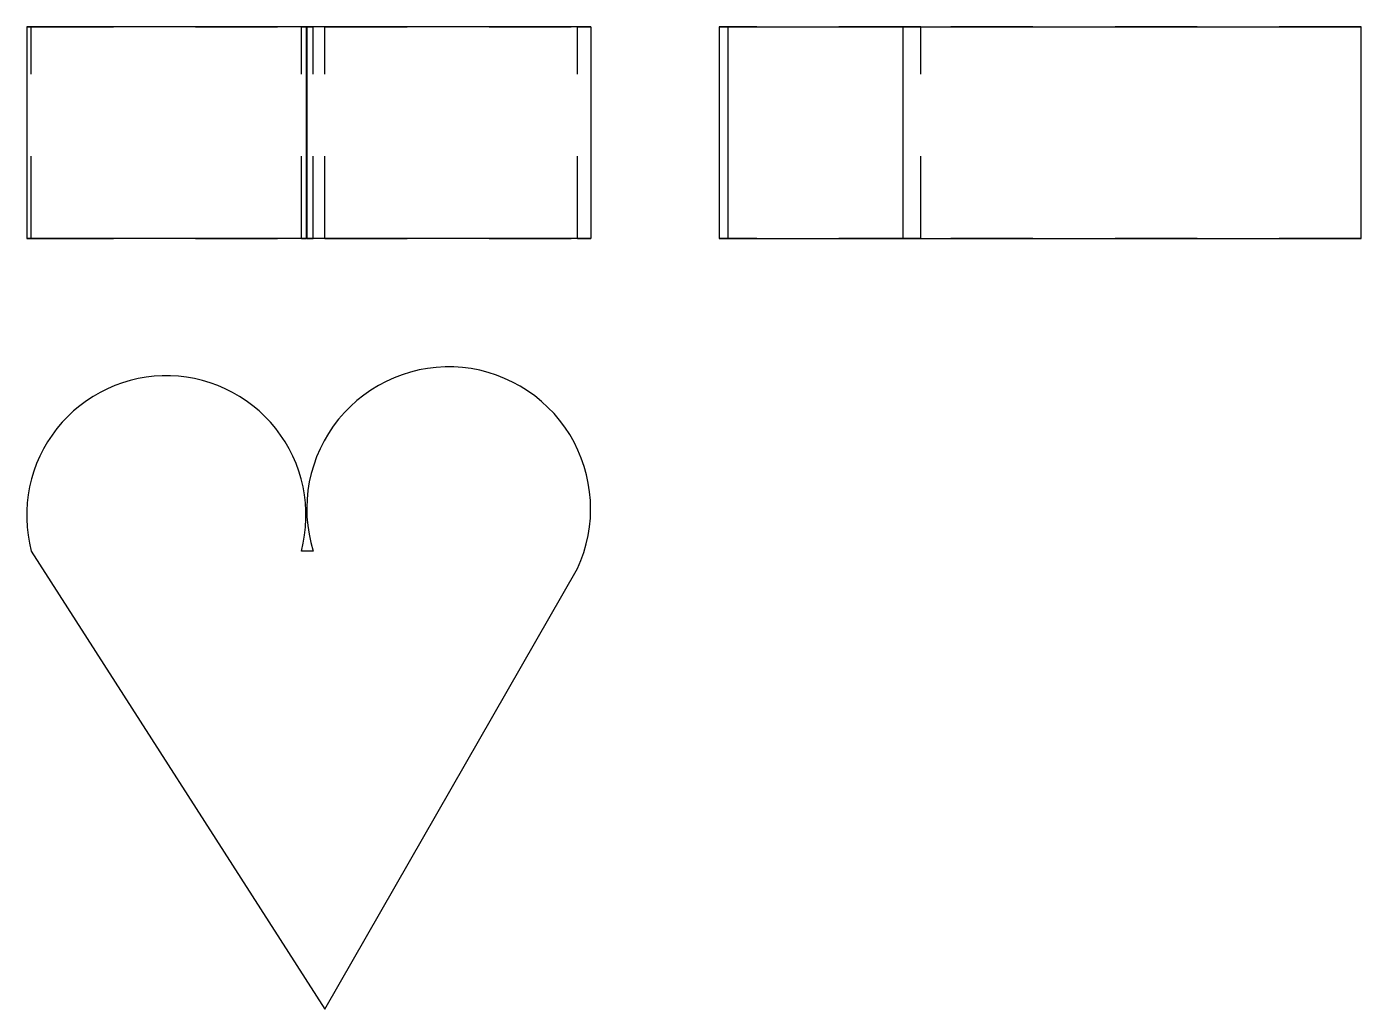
# Model space of a CAD drawing. Extents: x 0 to 1.63, y 0 to 1.2.
import ezdxf

# ---------------------------------------------------------------- set-up
doc = ezdxf.new("R2010")
doc.units = 0
doc.linetypes.add('HIDDEN', pattern=[0.039117, 0.026091, -0.013026])
for name, color, linetype in [('FRONT', 7, 'CONTINUOUS'), ('FRONT_HID', 7, 'HIDDEN'), ('LEFT', 7, 'CONTINUOUS'), ('LEFT_HID', 7, 'HIDDEN'), ('TOP', 7, 'CONTINUOUS')]:
    doc.layers.add(name, color=color, linetype=linetype)

msp = doc.modelspace()

# ---------------------------------------------------------------- linework, layer by layer
at = {"layer": 'FRONT'}
for p, q in [((0.340351, 1.196571), (0, 1.196571)), ((0, 1.196571), (0, 0.938759)), ((0.341236, 1.196571), (0.340351, 1.196571)), ((0.340351, 1.196571), (0.340351, 0.938759)), ((0.687082, 1.196571), (0.341236, 1.196571)), ((0.341236, 1.196571), (0.341236, 0.938759)), ((0.687082, 1.196571), (0.687082, 0.938759)), ((0.340351, 0.938759), (0, 0.938759)), ((0.341236, 0.938759), (0.340351, 0.938759)), ((0.687082, 0.938759), (0.341236, 0.938759))]:
    msp.add_line(p, q, dxfattribs=at)
at = {"layer": 'FRONT_HID', "linetype": 'HIDDEN'}
for p, q in [((0, 1.196571), (0.00562, 1.196571)), ((0.00562, 0.938759), (0.00562, 1.196571)), ((0.00562, 1.196571), (0.36335, 1.196571)), ((0.340351, 1.196571), (0.334732, 1.196571)), ((0.334732, 0.938759), (0.334732, 1.196571)), ((0.334732, 1.196571), (0.340351, 1.196571)), ((0.341236, 1.196571), (0.349041, 1.196571)), ((0.349041, 1.196571), (0.341236, 1.196571)), ((0.349041, 0.938759), (0.349041, 1.196571)), ((0.36335, 0.938759), (0.36335, 1.196571)), ((0.36335, 1.196571), (0.670998, 1.196571)), ((0.670998, 0.938759), (0.670998, 1.196571)), ((0.670998, 1.196571), (0.687082, 1.196571)), ((0, 0.938759), (0.00562, 0.938759)), ((0.00562, 0.938759), (0.36335, 0.938759)), ((0.340351, 0.938759), (0.334732, 0.938759)), ((0.334732, 0.938759), (0.340351, 0.938759)), ((0.341236, 0.938759), (0.349041, 0.938759)), ((0.349041, 0.938759), (0.341236, 0.938759)), ((0.36335, 0.938759), (0.670998, 0.938759)), ((0.670998, 0.938759), (0.687082, 0.938759))]:
    msp.add_line(p, q, dxfattribs=at)
at = {"layer": 'LEFT'}
for p, q in [((0.843552, 1.196571), (0.854291, 1.196571)), ((0.843552, 1.196571), (0.843552, 0.938759)), ((0.854291, 1.196571), (1.067839, 1.196571)), ((0.854291, 1.196571), (0.854291, 0.938759)), ((1.067839, 0.938759), (1.067839, 1.196571)), ((1.067839, 1.196571), (1.625898, 1.196571)), ((1.625898, 0.938759), (1.625898, 1.196571)), ((0.843552, 0.938759), (0.854291, 0.938759)), ((0.854291, 0.938759), (1.067839, 0.938759)), ((1.067839, 0.938759), (1.625898, 0.938759))]:
    msp.add_line(p, q, dxfattribs=at)
at = {"layer": 'LEFT_HID', "linetype": 'HIDDEN'}
for p, q in [((1.089303, 1.196571), (0.843552, 1.196571)), ((1.625898, 1.196571), (1.089303, 1.196571)), ((1.089303, 0.938759), (1.089303, 1.196571)), ((1.089303, 0.938759), (0.843552, 0.938759)), ((1.625898, 0.938759), (1.089303, 0.938759))]:
    msp.add_line(p, q, dxfattribs=at)
at = {"layer": 'TOP'}
for p, q in [((0.488456, 0.780434), (0.477984, 0.778532)), ((0.499024, 0.781688), (0.488456, 0.780434)), ((0.509649, 0.782289), (0.499024, 0.781688)), ((0.520292, 0.782236), (0.509649, 0.782289)), ((0.53091, 0.781528), (0.520292, 0.782236)), ((0.541466, 0.780168), (0.53091, 0.781528)), ((0.126172, 0.765834), (0.116708, 0.763007)), ((0.135784, 0.768107), (0.126172, 0.765834)), ((0.145511, 0.769818), (0.135784, 0.768107)), ((0.155322, 0.770962), (0.145511, 0.769818)), ((0.165182, 0.771535), (0.155322, 0.770962)), ((0.175059, 0.771535), (0.165182, 0.771535)), ((0.184919, 0.770962), (0.175059, 0.771535)), ((0.19473, 0.769818), (0.184919, 0.770962)), ((0.204457, 0.768107), (0.19473, 0.769818)), ((0.214069, 0.765834), (0.204457, 0.768107)), ((0.223533, 0.763007), (0.214069, 0.765834)), ((0.437856, 0.764629), (0.428453, 0.759644)), ((0.447548, 0.769025), (0.437856, 0.764629)), ((0.457492, 0.772817), (0.447548, 0.769025)), ((0.46765, 0.77599), (0.457492, 0.772817)), ((0.477984, 0.778532), (0.46765, 0.77599)), ((0.551917, 0.778162), (0.541466, 0.780168)), ((0.562226, 0.775516), (0.551917, 0.778162)), ((0.572352, 0.772241), (0.562226, 0.775516)), ((0.582257, 0.76835), (0.572352, 0.772241)), ((0.591904, 0.763856), (0.582257, 0.76835)), ((0.08952, 0.751309), (0.080961, 0.746381)), ((0.098351, 0.755733), (0.08952, 0.751309)), ((0.107424, 0.759637), (0.098351, 0.755733)), ((0.116708, 0.763007), (0.107424, 0.759637)), ((0.232817, 0.759637), (0.223533, 0.763007)), ((0.241889, 0.755733), (0.232817, 0.759637)), ((0.25072, 0.751309), (0.241889, 0.755733)), ((0.25928, 0.746381), (0.25072, 0.751309)), ((0.410654, 0.74799), (0.402326, 0.741364)), ((0.419374, 0.754091), (0.410654, 0.74799)), ((0.428453, 0.759644), (0.419374, 0.754091)), ((0.601257, 0.758778), (0.591904, 0.763856)), ((0.610279, 0.753134), (0.601257, 0.758778)), ((0.618938, 0.746945), (0.610279, 0.753134)), ((0.064771, 0.735077), (0.057195, 0.72874)), ((0.072702, 0.740964), (0.064771, 0.735077)), ((0.080961, 0.746381), (0.072702, 0.740964)), ((0.267539, 0.740964), (0.25928, 0.746381)), ((0.27547, 0.735077), (0.267539, 0.740964)), ((0.283046, 0.72874), (0.27547, 0.735077)), ((0.394422, 0.734238), (0.38697, 0.726639)), ((0.402326, 0.741364), (0.394422, 0.734238)), ((0.627199, 0.740236), (0.618938, 0.746945)), ((0.635032, 0.733031), (0.627199, 0.740236)), ((0.642406, 0.725358), (0.635032, 0.733031)), ((0.049999, 0.721974), (0.043208, 0.714802)), ((0.057195, 0.72874), (0.049999, 0.721974)), ((0.290242, 0.721974), (0.283046, 0.72874)), ((0.297033, 0.714802), (0.290242, 0.721974)), ((0.380001, 0.718596), (0.373539, 0.71014)), ((0.38697, 0.726639), (0.380001, 0.718596)), ((0.649295, 0.717246), (0.642406, 0.725358)), ((0.655672, 0.708726), (0.649295, 0.717246)), ((0.03093, 0.699338), (0.025484, 0.691098)), ((0.036845, 0.707249), (0.03093, 0.699338)), ((0.043208, 0.714802), (0.036845, 0.707249)), ((0.303396, 0.707249), (0.297033, 0.714802)), ((0.309311, 0.699338), (0.303396, 0.707249)), ((0.314756, 0.691098), (0.309311, 0.699338)), ((0.367609, 0.701303), (0.362235, 0.692117)), ((0.373539, 0.71014), (0.367609, 0.701303)), ((0.661512, 0.699829), (0.655672, 0.708726)), ((0.666794, 0.69059), (0.661512, 0.699829)), ((0.025484, 0.691098), (0.020526, 0.682556)), ((0.319715, 0.682556), (0.314756, 0.691098)), ((0.362235, 0.692117), (0.357436, 0.682618)), ((0.671498, 0.681043), (0.666794, 0.69059)), ((0.016071, 0.673741), (0.012136, 0.664682)), ((0.020526, 0.682556), (0.016071, 0.673741)), ((0.324169, 0.673741), (0.319715, 0.682556)), ((0.328105, 0.664682), (0.324169, 0.673741)), ((0.35323, 0.672842), (0.349633, 0.662826)), ((0.357436, 0.682618), (0.35323, 0.672842)), ((0.675606, 0.671226), (0.671498, 0.681043)), ((0.679102, 0.661174), (0.675606, 0.671226)), ((0.008732, 0.65541), (0.005873, 0.645956)), ((0.012136, 0.664682), (0.008732, 0.65541)), ((0.331508, 0.65541), (0.328105, 0.664682)), ((0.334368, 0.645956), (0.331508, 0.65541)), ((0.34666, 0.652607), (0.34432, 0.642225)), ((0.349633, 0.662826), (0.34666, 0.652607)), ((0.681973, 0.650926), (0.679102, 0.661174)), ((0.684208, 0.640521), (0.681973, 0.650926)), ((0.003566, 0.636352), (0.001821, 0.626631)), ((0.005873, 0.645956), (0.003566, 0.636352)), ((0.336675, 0.636352), (0.334368, 0.645956)), ((0.33842, 0.626631), (0.336675, 0.636352)), ((0.34432, 0.642225), (0.342624, 0.631719)), ((0.685799, 0.629998), (0.684208, 0.640521)), ((0.001821, 0.626631), (0.000642, 0.616824)), ((0.339598, 0.616824), (0.33842, 0.626631)), ((0.341577, 0.621128), (0.341184, 0.610493)), ((0.342624, 0.631719), (0.341577, 0.621128)), ((0.686739, 0.619397), (0.685799, 0.629998)), ((0.687026, 0.608759), (0.686739, 0.619397)), ((0.000035, 0.606966), (0, 0.597089)), ((0.000642, 0.616824), (0.000035, 0.606966)), ((0.340206, 0.606966), (0.339598, 0.616824)), ((0.340241, 0.597089), (0.340206, 0.606966)), ((0.341184, 0.610493), (0.341446, 0.599854)), ((0.686657, 0.598123), (0.687026, 0.608759)), ((0, 0.597089), (0.000538, 0.587227)), ((0.000538, 0.587227), (0.001648, 0.577412)), ((0.338593, 0.577412), (0.339702, 0.587227)), ((0.339702, 0.587227), (0.340241, 0.597089)), ((0.341446, 0.599854), (0.342361, 0.589251)), ((0.342361, 0.589251), (0.343928, 0.578724)), ((0.683964, 0.577019), (0.685635, 0.587529)), ((0.685635, 0.587529), (0.686657, 0.598123)), ((0.001648, 0.577412), (0.003325, 0.567679)), ((0.336915, 0.567679), (0.338593, 0.577412)), ((0.343928, 0.578724), (0.346138, 0.568314)), ((0.681648, 0.566631), (0.683964, 0.577019)), ((0.003325, 0.567679), (0.005564, 0.558059)), ((0.005564, 0.558059), (0.363295, 0)), ((0.334676, 0.558059), (0.336915, 0.567679)), ((0.348985, 0.558059), (0.334676, 0.558059)), ((0.346138, 0.568314), (0.348985, 0.558059)), ((0.675126, 0.546381), (0.678699, 0.556406)), ((0.678699, 0.556406), (0.681648, 0.566631)), ((0.363295, 0), (0.670943, 0.536595)), ((0.670943, 0.536595), (0.675126, 0.546381))]:
    msp.add_line(p, q, dxfattribs=at)

doc.saveas('drawing.dxf')
